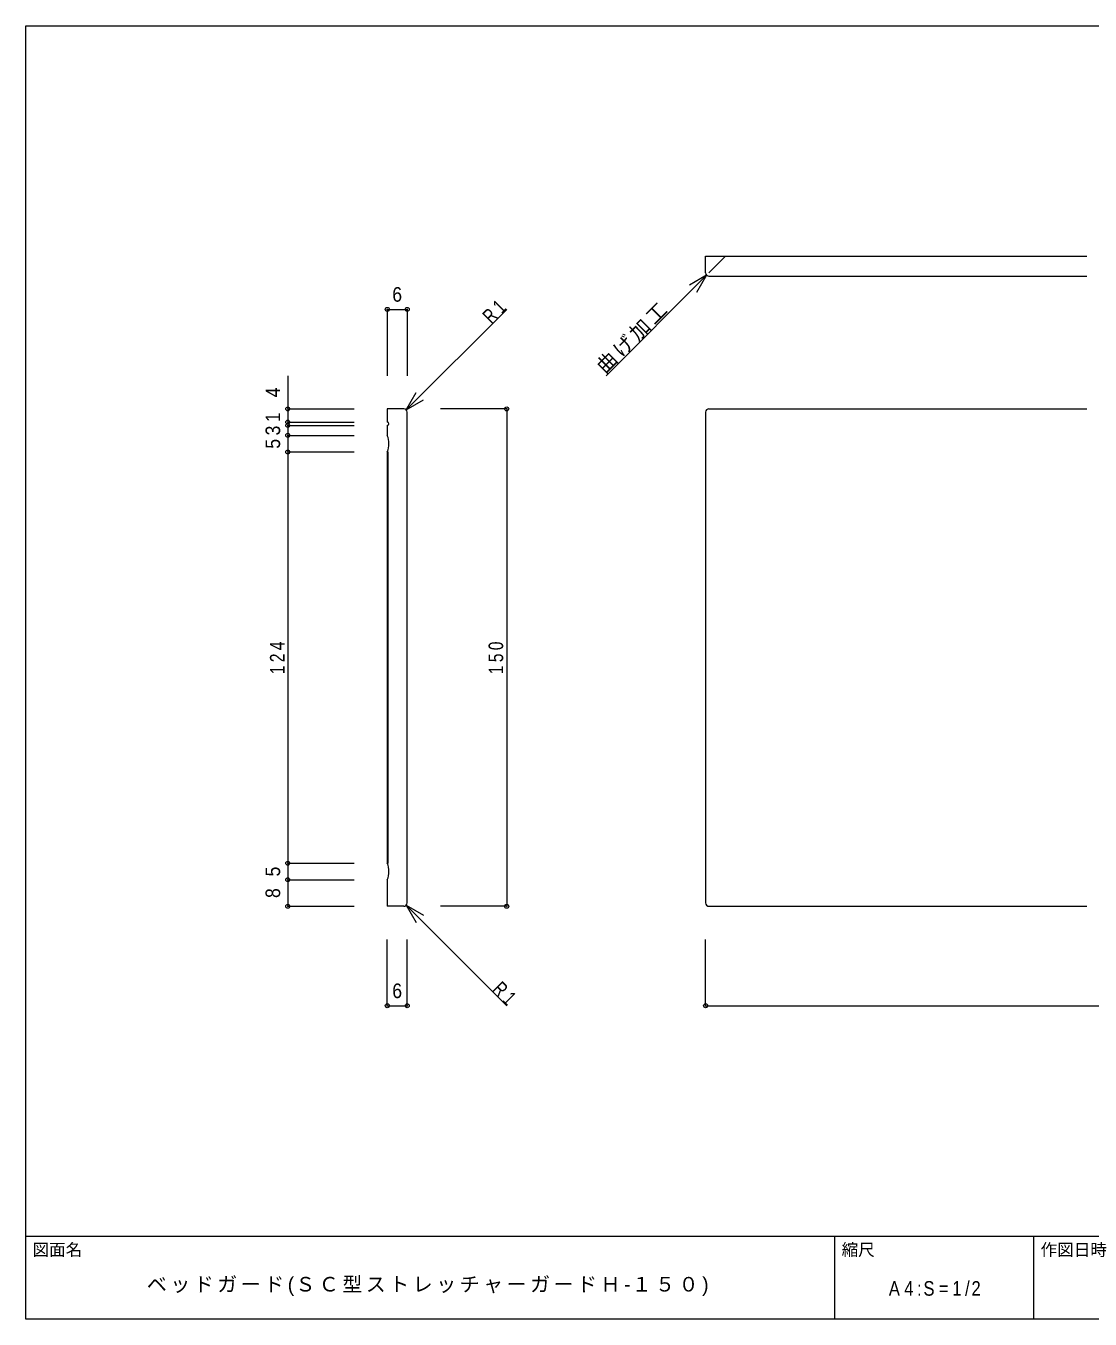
# Model space of a CAD drawing. Units: millimetres on the paper, with parts at other scales. Extents: x -141 to 141, y -98 to 98.
# Drawn here: x -141 to 19.5, y -97.5 to 97.5 of the extents above; entities that cross this region are included whole.
import ezdxf
from ezdxf.enums import TextEntityAlignment as Align

# ---------------------------------------------------------------- set-up
doc = ezdxf.new("R2010")
doc.units = ezdxf.units.MM
doc.header["$PDMODE"] = 32
doc.header["$PDSIZE"] = 0.6
for name, color, linetype, lineweight in [('4-0_ＫＢ製品', 2, 'Continuous', 9), ('4-2_ハッチ', 7, 'Continuous', 9), ('4-3_寸法', 4, 'Continuous', 9), ('4-4_引出線字', 4, 'Continuous', 9), ('4-5_文字', 7, 'Continuous', 9), ('F-0_図面枠', 5, 'Continuous', 9), ('F-5_F-5ﾚｲﾔ', 7, 'Continuous', 9)]:
    doc.layers.add(name, color=color, linetype=linetype, lineweight=lineweight)
doc.styles.add('HGｺﾞｼｯｸM', font='')
doc.styles.get('HGｺﾞｼｯｸM').set_extended_font_data('HGｺﾞｼｯｸM')

msp = doc.modelspace()

# ---------------------------------------------------------------- linework, layer by layer
at = {"layer": '4-0_ＫＢ製品'}
for p, q in [((-38.5, 60.25), (-38.5, 62.75)), ((-38.5, 62.75), (19, 62.75)), ((-38, 60.25), (-35.5, 62.75)), ((-38, 59.75), (19, 59.75)), ((-86.5, 39.75), (-86.5, 37.75)), ((-84, 39.75), (-86.5, 39.75)), ((-83.5, -34.75), (-83.5, 39.25)), ((-38.5, 39.25), (-38.5, -34.75)), ((-38, 39.75), (19, 39.75)), ((-86.5, 37.25), (-86.5, 35.75)), ((-86.5, 33.25), (-86.5, -28.75)), ((-86.5, -31.25), (-86.5, -35.25)), ((-84, -35.25), (-86.5, -35.25)), ((-38, -35.25), (19, -35.25))]:
    msp.add_line(p, q, dxfattribs=at)
for centre, radius, start, end in [((-38, 60.25), 0.5, 180, 270), ((-84, 39.25), 0.5, 0, 90), ((-38, 39.25), 0.5, 90, 180), ((-86.5, 37.5), 0.25, 270, 90), ((-89.5, 34.5), 3.25, 337.38014, 22.61986), ((-89.5, -30), 3.25, 337.38014, 22.61986), ((-84, -34.75), 0.5, 270, 0), ((-38, -34.75), 0.5, 180, 270)]:
    msp.add_arc(centre, radius, start, end, dxfattribs=at)
at = {"layer": '4-2_ハッチ'}
msp.add_line((-86.35, -28.75), (-86.35, 33.25), dxfattribs=at)
at = {"layer": '4-3_寸法'}
for p, q in [((-86.5, 54.75), (-83.5, 54.75)), ((-86.5, 54.75), (-86.5, 44.75)), ((-83.5, 54.75), (-83.5, 44.75)), ((-101.5, 44.75), (-101.5, 37.75)), ((-101.5, 39.75), (-91.5, 39.75)), ((-68.5, 39.75), (-78.5, 39.75)), ((-68.5, 39.75), (-68.5, -35.25)), ((-101.5, 37.75), (-91.5, 37.75)), ((-101.5, 37.75), (-101.5, 37.25)), ((-101.5, 37.25), (-91.5, 37.25)), ((-101.5, 37.25), (-101.5, 35.75)), ((-101.5, 35.75), (-91.5, 35.75)), ((-101.5, 35.75), (-101.5, 33.25)), ((-101.5, 33.25), (-91.5, 33.25)), ((-101.5, 33.25), (-101.5, -28.75)), ((-101.5, -28.75), (-91.5, -28.75)), ((-101.5, -28.75), (-101.5, -31.25)), ((-101.5, -31.25), (-91.5, -31.25)), ((-101.5, -31.25), (-101.5, -35.25)), ((-101.5, -35.25), (-91.5, -35.25)), ((-68.5, -35.25), (-78.5, -35.25)), ((-86.5, -50.25), (-86.5, -40.25)), ((-83.5, -50.25), (-83.5, -40.25)), ((-38.5, -50.25), (-38.5, -40.25)), ((-86.5, -50.25), (-83.5, -50.25)), ((-38.5, -50.25), (86.5, -50.25))]:
    msp.add_line(p, q, dxfattribs=at)
for p in [(-86.5, 54.75), (-83.5, 54.75), (-101.5, 39.75), (-68.5, 39.75), (-101.5, 37.75), (-101.5, 37.25), (-101.5, 35.75), (-101.5, 33.25), (-101.5, -28.75), (-101.5, -31.25), (-101.5, -35.25), (-68.5, -35.25), (-86.5, -50.25), (-83.5, -50.25), (-38.5, -50.25)]:
    msp.add_point(p, dxfattribs=at)
at = {"layer": '4-4_引出線字'}
for p, q in [((-38.354, 59.896), (-53.5, 44.75)), ((-38.354, 59.896), (-40.952, 58.396)), ((-38.354, 59.896), (-39.854, 57.298)), ((-83.646, 39.604), (-68.5, 54.75)), ((-83.646, 39.604), (-82.146, 42.202)), ((-83.646, 39.604), (-81.048, 41.104)), ((-83.646, -35.104), (-68.5, -50.25)), ((-83.646, -35.104), (-81.048, -36.604)), ((-83.646, -35.104), (-82.146, -37.702))]:
    msp.add_line(p, q, dxfattribs=at)
at = {"layer": '4-5_文字'}
for p, q in [((-86.5, 33.25), (-86.35, 33.25)), ((-86.5, -28.75), (-86.35, -28.75))]:
    msp.add_line(p, q, dxfattribs=at)
at = {"layer": 'F-0_図面枠'}
for p, q in [((-141, 97.5), (141, 97.5)), ((-141, -97.5), (-141, 97.5)), ((-141, -85), (141, -85)), ((-19, -97.5), (-19, -85)), ((11, -97.5), (11, -85)), ((141, -97.5), (-141, -97.5))]:
    msp.add_line(p, q, dxfattribs=at)

# ---------------------------------------------------------------- texts
at = {"layer": '4-3_寸法', "color": 7, "style": 'HGｺﾞｼｯｸM', "width": 0.9}
for p in [(-85.75, 55.25), (-85.75, -49.75)]:
    msp.add_text('6', height=2.199, dxfattribs=at).set_placement(p, align=Align.BOTTOM_LEFT)
for s, p in [('4', (-102, 41.5)), ('1', (-102, 37.75)), ('3', (-102, 35.75)), ('5', (-102, 33.75)), ('5', (-102, -30.75)), ('8', (-102, -34))]:
    msp.add_text(s, height=2.199, rotation=90, dxfattribs=at).set_placement(p, align=Align.BOTTOM_LEFT)
at = {"layer": '4-3_寸法', "color": 7, "char_height": 2.199, "attachment_point": 7, "style": 'HGｺﾞｼｯｸM'}
for s, insert, rotation in [('\\T1.38;\\W0.8;124', (-102, -0.25), 90), ('\\T1.38;\\W0.8;150', (-69, -0.25), 90), ('\\T1.36;\\W0.75;R1', (-70.798, -47.952), 315)]:
    msp.add_mtext(s, dxfattribs=dict(at, insert=insert, rotation=rotation))
at = {"layer": '4-5_文字', "char_height": 2.199, "attachment_point": 7, "rotation": 45, "style": 'HGｺﾞｼｯｸM'}
for s, insert in [('\\T1.36;\\W0.75;R1', (-70.798, 52.452)), ('\\T1.17;曲げ加工', (-53.5, 44.75))]:
    msp.add_mtext(s, dxfattribs=dict(at, insert=insert))
at = {"layer": 'F-0_図面枠', "color": 7, "style": 'HGｺﾞｼｯｸM'}
msp.add_text('図面名', height=1.833, dxfattribs=at).set_placement((-140, -88.5), align=Align.BOTTOM_LEFT)
at = {"layer": 'F-5_F-5ﾚｲﾔ', "style": 'HGｺﾞｼｯｸM'}
for s, p in [('縮尺', (-18, -88.5)), ('作図日時', (12, -88.5))]:
    msp.add_text(s, height=1.833, dxfattribs=at).set_placement(p, align=Align.BOTTOM_LEFT)
at = {"layer": 'F-5_F-5ﾚｲﾔ', "char_height": 2.199, "attachment_point": 7, "style": 'HGｺﾞｼｯｸM'}
for s, insert in [('\\T1.18;ベッドガード(ＳＣ型ストレッチャーガードＨ-１５０)', (-122.75, -94)), ('\\T1.39;\\W0.85;A4:S=1/2', (-10.875, -94))]:
    msp.add_mtext(s, dxfattribs=dict(at, insert=insert))

doc.saveas('drawing.dxf')
